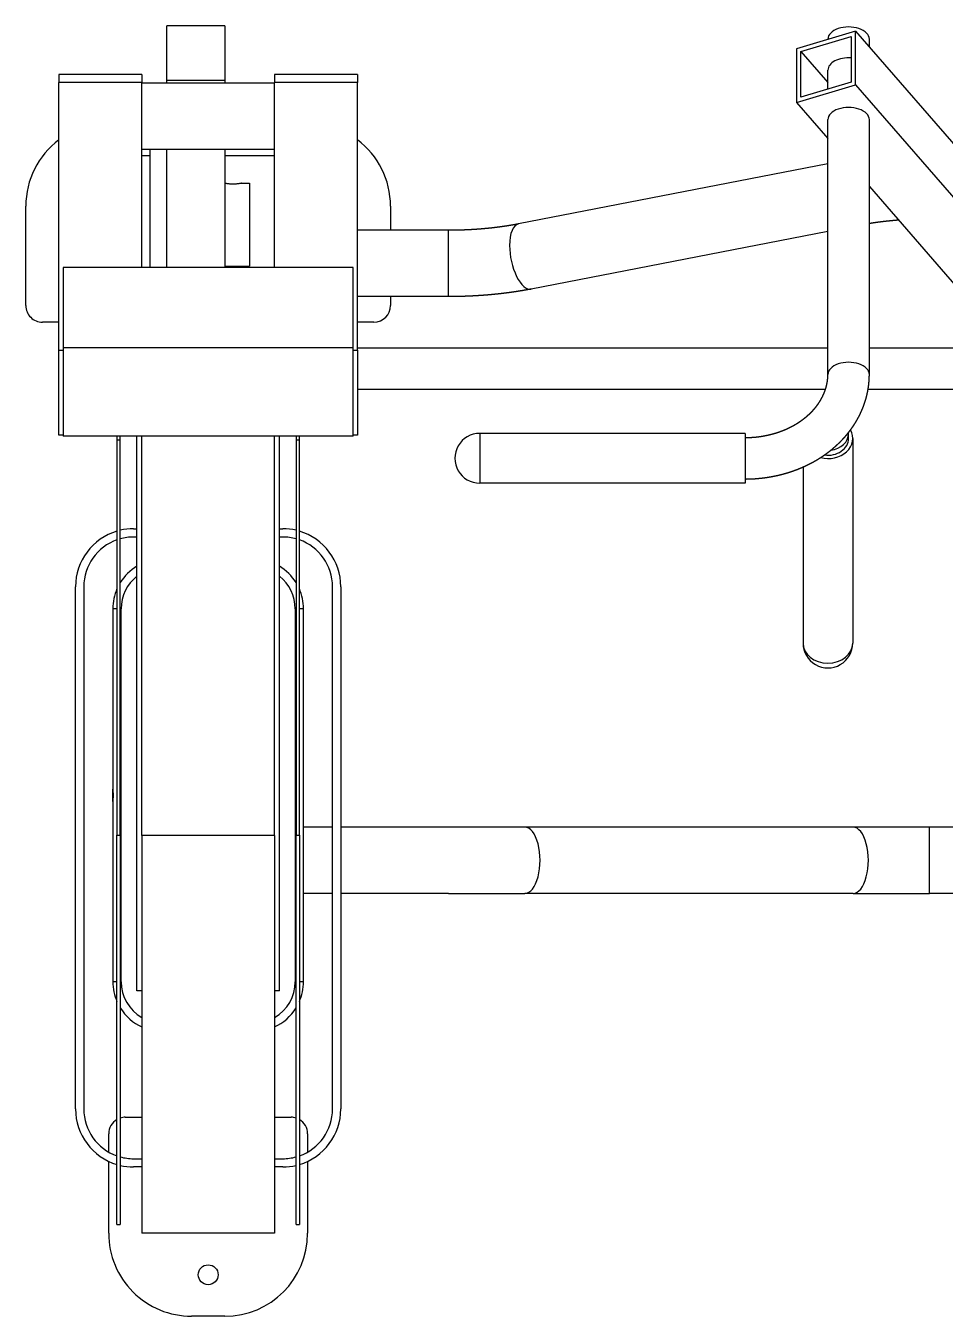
# Model space of a CAD drawing. Header units: millimetres. Extents: x -396 to 32754, y 354 to 22128.
# Drawn here: x 4288 to 4843, y 1653 to 2432 of the extents above; entities that cross this region are included whole.
import ezdxf

# ---------------------------------------------------------------- set-up
doc = ezdxf.new("R2010")
doc.units = ezdxf.units.MM
doc.layers.add('equipments', color=250, linetype='Continuous')
doc.layers.add('furniture', color=26, linetype='Continuous')

# ---------------------------------------------------------------- blocks, each defined once
blk = doc.blocks.new('Fit25')
at = {"layer": 'equipments'}
for p, q in [((-610.12, 1325.36), (-645.12, 1325.36)), ((-645.12, 1292.51), (-645.12, 1325.36)), ((-610.12, 1325.36), (-610.12, 1292.51)), ((-229.63, 1322.18), (-265.27, 1311.5)), ((-262.6, 1309.88), (-232.3, 1318.95)), ((-246.33, 1317.18), (-246.33, 1317.31)), ((-232.3, 1318.95), (-232.3, 1291.44)), ((-229.63, 1322.18), (-63.92, 1131.02)), ((-229.63, 1289.82), (-229.63, 1322.18)), ((-221.33, 1312.6), (-221.33, 1317.31)), ((-265.27, 1311.5), (-265.27, 1279.14)), ((-262.6, 1282.37), (-262.6, 1309.88)), ((-262.6, 1309.88), (-246.33, 1291.11)), ((-660.12, 1296), (-710.12, 1296)), ((-710.12, 1296), (-710.12, 1291.09)), ((-660.12, 1296), (-660.12, 1291.09)), ((-645.12, 1292.51), (-610.12, 1292.51)), ((-645.12, 1291), (-645.12, 1292.51)), ((-610.12, 1292.51), (-610.12, 1291)), ((-530.12, 1296), (-580.12, 1296)), ((-580.12, 1296), (-580.12, 1291.09)), ((-530.12, 1296), (-530.12, 1291.09)), ((-246.33, 1287.24), (-246.33, 1298.7)), ((-710.12, 1129.79), (-710.12, 1291.09)), ((-660.12, 1291.09), (-710.12, 1291.09)), ((-660.12, 1179.62), (-660.12, 1291.09)), ((-660.12, 1291), (-580.12, 1291)), ((-580.12, 1179.62), (-580.12, 1291.09)), ((-530.12, 1291.09), (-580.12, 1291.09)), ((-530.12, 1129.79), (-530.12, 1291.09)), ((-265.27, 1279.14), (-229.63, 1289.82)), ((-232.3, 1291.44), (-262.6, 1282.37)), ((-229.63, 1289.82), (-63.92, 1098.66)), ((-265.27, 1279.14), (-246.33, 1257.29)), ((-246.33, 1115.06), (-246.33, 1268.77)), ((-221.33, 1115.06), (-221.33, 1268.77)), ((-660.12, 1251), (-580.12, 1251)), ((-655.12, 1247), (-660.12, 1247)), ((-655.12, 1205.36), (-655.12, 1251)), ((-645.12, 1179.62), (-645.12, 1251)), ((-610.12, 1251), (-610.12, 1179.62)), ((-580.12, 1247), (-610.12, 1247)), ((-246.33, 1242.05), (-432.93, 1205.84)), ((-600.12, 1230.36), (-595.12, 1230.36)), ((-595.12, 1230.36), (-595.12, 1205.36)), ((-221.33, 1228.45), (-99.56, 1087.99)), ((-730.12, 1156.6), (-730.12, 1216.6)), ((-510.12, 1216.6), (-510.12, 1202)), ((-655.12, 1179.62), (-655.12, 1205.36)), ((-595.12, 1205.36), (-595.12, 1180.36)), ((-475.12, 1202), (-530.12, 1202)), ((-475.12, 1189.5), (-475.12, 1202)), ((-246.33, 1201.31), (-425.31, 1166.57)), ((-475.12, 1162), (-475.12, 1189.5)), ((-532.62, 1179.62), (-707.62, 1179.62)), ((-707.62, 1179.62), (-707.62, 1131.02)), ((-610.12, 1180.36), (-595.12, 1180.36)), ((-532.62, 1131.02), (-532.62, 1179.62)), ((-475.12, 1162), (-530.12, 1162)), ((-510.12, 1162), (-510.12, 1156.6)), ((-710.12, 1146.6), (-720.12, 1146.6)), ((-520.12, 1146.6), (-530.12, 1146.6)), ((-710.12, 1129.79), (-707.62, 1129.79)), ((-710.12, 1078.5), (-710.12, 1129.79)), ((-532.62, 1131.02), (-707.62, 1131.02)), ((-707.62, 1131.02), (-707.62, 1077.81)), ((-532.62, 1077.81), (-532.62, 1131.02)), ((-532.62, 1129.79), (-530.12, 1129.79)), ((-246.33, 1130.86), (-530.12, 1130.86)), ((-530.12, 1129.79), (-530.12, 1078.5)), ((-136.73, 1130.86), (-221.33, 1130.86)), ((-247.82, 1105.91), (-530.12, 1105.91)), ((-115.1, 1105.91), (-222.12, 1105.91)), ((-707.62, 1078.5), (-710.12, 1078.5)), ((-532.62, 1077.81), (-707.62, 1077.81)), ((-707.62, 1077.81), (-707.62, 1077.79)), ((-532.62, 1077.79), (-707.62, 1077.79)), ((-675.12, 1077.79), (-675.12, 1075.58)), ((-675.12, 1075.58), (-675.12, 837.24)), ((-675.12, 1075.58), (-673.12, 1075.58)), ((-673.12, 1075.58), (-673.12, 1077.79)), ((-673.12, 837.24), (-673.12, 1075.58)), ((-663.12, 743.24), (-663.12, 1077.79)), ((-660.12, 837), (-660.12, 1077.79)), ((-580.12, 837), (-580.12, 1077.79)), ((-577.12, 743.24), (-577.12, 1077.79)), ((-567.12, 1077.79), (-567.12, 1075.58)), ((-567.12, 1075.58), (-567.12, 837.24)), ((-567.12, 1075.58), (-565.12, 1075.58)), ((-565.12, 1075.58), (-565.12, 1077.79)), ((-565.12, 837.24), (-565.12, 1075.58)), ((-530.12, 1078.5), (-532.62, 1078.5)), ((-532.62, 1077.79), (-532.62, 1077.81)), ((-296.33, 1079.49), (-456.33, 1079.49)), ((-456.33, 1079.49), (-456.33, 1049.49)), ((-296.33, 1079.49), (-296.33, 1049.49)), ((-233.83, 1076.45), (-233.83, 1079.39)), ((-231.33, 1076.45), (-231.33, 953.02)), ((-261.33, 1059.24), (-261.33, 953.02)), ((-296.33, 1049.49), (-456.33, 1049.49)), ((-665.12, 1022), (-663.12, 1022)), ((-577.12, 1022), (-575.12, 1022)), ((-663.12, 1017), (-665.12, 1017)), ((-575.12, 1017), (-577.12, 1017)), ((-700.12, 672), (-700.12, 987)), ((-695.12, 987), (-695.12, 672)), ((-545.12, 672), (-545.12, 987)), ((-540.12, 987), (-540.12, 672)), ((-677.62, 973.74), (-677.62, 864.99)), ((-675.12, 973.74), (-677.62, 973.74)), ((-672.62, 973.74), (-673.12, 973.74)), ((-672.62, 748.74), (-672.62, 973.74)), ((-567.62, 973.74), (-567.62, 748.74)), ((-567.12, 973.74), (-567.62, 973.74)), ((-562.62, 973.74), (-565.12, 973.74)), ((-562.62, 748.74), (-562.62, 973.74)), ((-677.62, 857.49), (-677.62, 864.99)), ((-677.62, 857.49), (-677.62, 748.74)), ((-545.12, 842), (-562.62, 842)), ((-475.12, 842), (-540.12, 842)), ((-429.12, 842), (-475.12, 842)), ((-231.13, 842), (-429.12, 842)), ((-185.12, 842), (-231.13, 842)), ((-82.12, 842), (-185.12, 842)), ((-185.12, 802), (-185.12, 842)), ((-675.12, 602.24), (-675.12, 837.24)), ((-675.12, 837.24), (-673.12, 837.24)), ((-673.12, 837.24), (-673.12, 602.24)), ((-660.12, 837), (-660.12, 597)), ((-580.12, 837), (-660.12, 837)), ((-580.12, 837), (-580.12, 597)), ((-567.12, 602.24), (-567.12, 837.24)), ((-567.12, 837.24), (-565.12, 837.24)), ((-565.12, 837.24), (-565.12, 602.24)), ((-545.12, 802), (-562.62, 802)), ((-475.12, 802), (-540.12, 802)), ((-475.12, 802), (-429.12, 802)), ((-231.13, 802), (-429.12, 802)), ((-231.13, 802), (-185.12, 802)), ((-82.12, 802), (-185.12, 802)), ((-675.12, 748.74), (-677.62, 748.74)), ((-672.62, 748.74), (-673.12, 748.74)), ((-567.12, 748.74), (-567.62, 748.74)), ((-562.62, 748.74), (-565.12, 748.74)), ((-660.12, 743.24), (-663.12, 743.24)), ((-577.12, 743.24), (-580.12, 743.24)), ((-670.12, 667), (-660.12, 667)), ((-580.12, 667), (-570.12, 667)), ((-680.12, 646.02), (-680.12, 657)), ((-560.12, 657), (-560.12, 646.02)), ((-680.12, 597), (-680.12, 640.38)), ((-665.12, 642), (-660.12, 642)), ((-580.12, 642), (-575.12, 642)), ((-560.12, 640.38), (-560.12, 597)), ((-660.12, 637), (-665.12, 637)), ((-575.12, 637), (-580.12, 637)), ((-675.12, 602.24), (-673.12, 602.24)), ((-567.12, 602.24), (-565.12, 602.24)), ((-580.12, 597), (-660.12, 597)), ((-610.12, 547), (-630.12, 547))]:
    blk.add_line(p, q, dxfattribs=at)
blk.add_circle((-620.12, 572), 6, dxfattribs=at)
for centre, radius, start, end in [((-680.12, 1216.6), 50, 126.86987, 179.99997), ((-560.12, 1216.6), 50, 359.99997, 53.13007), ((-720.12, 1156.6), 10, 179.99997, 269.99997), ((-520.12, 1156.6), 10, 269.99997, 359.99997), ((-456.33, 1064.49), 15, 89.99997, 269.99997), ((-665.12, 987), 35, 106.60152, 179.99997), ((-665.12, 987), 35, 89.99997, 103.21295), ((-575.12, 987), 35, 76.78699, 89.99997), ((-575.12, 987), 35, 359.99997, 73.39842), ((-665.12, 987), 30, 109.47119, 179.99997), ((-665.12, 987), 30, 89.99997, 105.46598), ((-575.12, 987), 30, 74.53396, 89.99997), ((-575.12, 987), 30, 359.99997, 70.52875), ((-647.62, 973.74), 30, 121.10889, 148.21164), ((-592.62, 973.74), 30, 31.7883, 58.89105), ((-647.62, 973.74), 25, 128.31611, 179.99997), ((-592.62, 973.74), 25, 359.99997, 51.68384), ((-647.62, 973.74), 30, 156.44351, 179.99997), ((-592.62, 973.74), 30, 359.99997, 23.55644), ((-246.33, 953.02), 15, 179.99997, 359.99997), ((-647.62, 748.74), 30, 179.99997, 203.55644), ((-647.62, 748.74), 25, 179.99997, 239.99997), ((-592.62, 748.74), 25, 299.99997, 359.99997), ((-592.62, 748.74), 30, 336.44351, 359.99997), ((-647.62, 748.74), 30, 211.7883, 245.37565), ((-592.62, 748.74), 30, 294.62429, 328.21164), ((-665.12, 672), 35, 179.99997, 253.39842), ((-665.12, 672), 30, 179.99997, 250.52875), ((-575.12, 672), 30, 289.47119, 359.99997), ((-575.12, 672), 35, 286.60152, 359.99997), ((-670.12, 657), 10, 119.99997, 179.99997), ((-670.12, 657), 10, 89.99997, 107.45757), ((-570.12, 657), 10, 72.54237, 89.99997), ((-570.12, 657), 10, 359.99997, 59.99997), ((-665.12, 672), 30, 254.53396, 269.99997), ((-575.12, 672), 30, 269.99997, 285.46598), ((-665.12, 672), 35, 256.78699, 269.99997), ((-575.12, 672), 35, 269.99997, 283.21295), ((-630.12, 597), 50, 179.99997, 269.99997), ((-610.12, 597), 50, 269.99997, 359.99997)]:
    blk.add_arc(centre, radius, start, end, dxfattribs=at)
for centre, major_axis, ratio, start_param, end_param in [((-233.83, 1317.31), (12.5, 0), 0.587785, 0, 3.141593), ((-233.83, 1298.7), (12.5, 0), 0.587785, 1.448299, 3.141593), ((-233.83, 1268.77), (12.5, 0), 0.587785, 0, 3.141593), ((-429.12, 1186.2), (3.81, -19.63), 0.426527, -3.141593, -1.997827), ((-429.12, 1186.2), (3.81, -19.63), 0.426527, -1.997827, 0), ((-233.83, 1115.06), (12.5, 0), 0.587785, 0, 3.141593), ((-246.33, 1076.45), (15, 0), 0.809017, -1.874319, 0.434285), ((-246.33, 1076.45), (12.5, 0), 0.809017, -1.73759, 0), ((-246.33, 1079.39), (12.5, 0), 0.809017, -1.425366, 0), ((-246.33, 1079.39), (12.5, 0), 0.809017, 0, 0.067701), ((-246.33, 953.02), (15, 0), 0.809017, 3.141593, 6.283185), ((-429.12, 822), (0, 20), 0.460024, -3.141593, 0), ((-231.13, 822), (0, 20), 0.460024, -3.141593, 0)]:
    blk.add_ellipse(centre, major_axis=major_axis, ratio=ratio, start_param=start_param, end_param=end_param, dxfattribs=at)
for points, knots in [([(-605.12, 1229.86), (-605.44, 1229.86), (-605.76, 1229.87), (-606.41, 1229.89), (-606.73, 1229.91), (-607.35, 1229.96), (-607.64, 1229.99), (-608.19, 1230.05), (-608.44, 1230.08), (-608.88, 1230.15), (-609.09, 1230.18), (-609.46, 1230.24), (-609.61, 1230.27), (-609.87, 1230.32), (-609.97, 1230.33), (-610.09, 1230.36), (-610.12, 1230.36), (-610.12, 1230.36)], [0, 0, 0, 0, 0.944488, 0.944488, 1.888976, 1.888976, 2.833464, 2.833464, 3.777953, 3.777953, 4.722388, 4.722388, 5.666823, 5.666823, 6.611258, 6.611258, 7.555693, 7.555693, 7.555693, 7.555693]), ([(-600.12, 1230.36), (-600.12, 1230.36), (-600.15, 1230.36), (-600.28, 1230.33), (-600.38, 1230.32), (-600.63, 1230.27), (-600.79, 1230.24), (-601.16, 1230.18), (-601.37, 1230.15), (-601.81, 1230.08), (-602.06, 1230.05), (-602.6, 1229.99), (-602.9, 1229.96), (-603.52, 1229.91), (-603.84, 1229.89), (-604.48, 1229.87), (-604.81, 1229.86), (-605.12, 1229.86)], [22.66708, 22.66708, 22.66708, 22.66708, 23.611515, 23.611515, 24.555951, 24.555951, 25.500386, 25.500386, 26.444821, 26.444821, 27.389309, 27.389309, 28.333797, 28.333797, 29.278286, 29.278286, 30.222774, 30.222774, 30.222774, 30.222774]), ([(-677.62, 864.99), (-677.62, 864.95), (-677.62, 864.91), (-677.62, 864.52), (-677.6, 864.14), (-677.55, 863.34), (-677.52, 862.92), (-677.48, 862.08), (-677.46, 861.65), (-677.46, 860.82), (-677.48, 860.39), (-677.52, 859.55), (-677.55, 859.13), (-677.6, 858.33), (-677.62, 857.95), (-677.62, 857.56), (-677.62, 857.52), (-677.62, 857.49)], [9.320531, 9.320531, 9.320531, 9.320531, 9.459605, 9.459605, 10.703569, 10.703569, 11.947534, 11.947534, 13.191499, 13.191499, 14.435464, 14.435464, 15.679428, 15.679428, 16.923393, 16.923393, 17.062467, 17.062467, 17.062467, 17.062467])]:
    blk.add_open_spline(points, degree=3, knots=knots, dxfattribs=at)
for points in [[(-218.3, 1206.52), (-218.88, 1206.43)], [(-217.72, 1206.6), (-218.3, 1206.52)], [(-217.14, 1206.68), (-217.72, 1206.6)], [(-216.56, 1206.76), (-217.14, 1206.68)], [(-215.97, 1206.84), (-216.56, 1206.76)], [(-215.38, 1206.92), (-215.97, 1206.84)], [(-214.79, 1207), (-215.38, 1206.92)], [(-214.2, 1207.07), (-214.79, 1207)], [(-213.61, 1207.14), (-214.2, 1207.07)], [(-213.01, 1207.22), (-213.61, 1207.14)], [(-212.41, 1207.29), (-213.01, 1207.22)], [(-211.82, 1207.35), (-212.41, 1207.29)], [(-211.22, 1207.42), (-211.82, 1207.35)], [(-210.62, 1207.49), (-211.22, 1207.42)], [(-210.01, 1207.55), (-210.62, 1207.49)], [(-209.41, 1207.61), (-210.01, 1207.55)], [(-208.8, 1207.67), (-209.41, 1207.61)], [(-208.2, 1207.73), (-208.8, 1207.67)], [(-207.59, 1207.79), (-208.2, 1207.73)], [(-206.98, 1207.85), (-207.59, 1207.79)], [(-206.37, 1207.9), (-206.98, 1207.85)], [(-205.76, 1207.96), (-206.37, 1207.9)], [(-205.14, 1208.01), (-205.76, 1207.96)], [(-204.53, 1208.06), (-205.14, 1208.01)], [(-203.92, 1208.11), (-204.53, 1208.06)], [(-203.71, 1208.12), (-203.92, 1208.11)], [(-474.49, 1202.01), (-475.12, 1202)], [(-473.86, 1202.01), (-474.49, 1202.01)], [(-473.23, 1202.01), (-473.86, 1202.01)], [(-472.6, 1202.02), (-473.23, 1202.01)], [(-471.97, 1202.03), (-472.6, 1202.02)], [(-471.33, 1202.03), (-471.97, 1202.03)], [(-470.7, 1202.04), (-471.33, 1202.03)], [(-470.07, 1202.06), (-470.7, 1202.04)], [(-469.44, 1202.07), (-470.07, 1202.06)], [(-468.81, 1202.09), (-469.44, 1202.07)], [(-468.18, 1202.1), (-468.81, 1202.09)], [(-467.55, 1202.12), (-468.18, 1202.1)], [(-466.92, 1202.14), (-467.55, 1202.12)], [(-466.3, 1202.16), (-466.92, 1202.14)], [(-465.67, 1202.19), (-466.3, 1202.16)], [(-465.04, 1202.21), (-465.67, 1202.19)], [(-464.41, 1202.24), (-465.04, 1202.21)], [(-463.79, 1202.27), (-464.41, 1202.24)], [(-463.16, 1202.3), (-463.79, 1202.27)], [(-462.54, 1202.33), (-463.16, 1202.3)], [(-461.91, 1202.36), (-462.54, 1202.33)], [(-461.29, 1202.39), (-461.91, 1202.36)], [(-460.67, 1202.43), (-461.29, 1202.39)], [(-460.04, 1202.47), (-460.67, 1202.43)], [(-459.42, 1202.51), (-460.04, 1202.47)], [(-458.8, 1202.55), (-459.42, 1202.51)], [(-458.18, 1202.59), (-458.8, 1202.55)], [(-457.57, 1202.64), (-458.18, 1202.59)], [(-456.95, 1202.68), (-457.57, 1202.64)], [(-456.33, 1202.73), (-456.95, 1202.68)], [(-455.72, 1202.78), (-456.33, 1202.73)], [(-455.1, 1202.83), (-455.72, 1202.78)], [(-454.49, 1202.88), (-455.1, 1202.83)], [(-453.88, 1202.93), (-454.49, 1202.88)], [(-453.27, 1202.99), (-453.88, 1202.93)], [(-452.66, 1203.04), (-453.27, 1202.99)], [(-452.05, 1203.1), (-452.66, 1203.04)], [(-451.44, 1203.16), (-452.05, 1203.1)], [(-450.84, 1203.22), (-451.44, 1203.16)], [(-450.23, 1203.28), (-450.84, 1203.22)], [(-449.63, 1203.35), (-450.23, 1203.28)], [(-449.03, 1203.41), (-449.63, 1203.35)], [(-448.43, 1203.48), (-449.03, 1203.41)], [(-447.83, 1203.55), (-448.43, 1203.48)], [(-447.24, 1203.62), (-447.83, 1203.55)], [(-446.64, 1203.69), (-447.24, 1203.62)], [(-446.05, 1203.76), (-446.64, 1203.69)], [(-445.46, 1203.84), (-446.05, 1203.76)], [(-444.87, 1203.92), (-445.46, 1203.84)], [(-444.28, 1203.99), (-444.87, 1203.92)], [(-443.69, 1204.07), (-444.28, 1203.99)], [(-443.11, 1204.15), (-443.69, 1204.07)], [(-442.52, 1204.23), (-443.11, 1204.15)], [(-441.94, 1204.32), (-442.52, 1204.23)], [(-441.36, 1204.4), (-441.94, 1204.32)], [(-440.79, 1204.49), (-441.36, 1204.4)], [(-440.21, 1204.58), (-440.79, 1204.49)], [(-439.64, 1204.66), (-440.21, 1204.58)], [(-439.07, 1204.75), (-439.64, 1204.66)], [(-438.5, 1204.85), (-439.07, 1204.75)], [(-437.93, 1204.94), (-438.5, 1204.85)], [(-437.37, 1205.03), (-437.93, 1204.94)], [(-436.8, 1205.13), (-437.37, 1205.03)], [(-436.24, 1205.23), (-436.8, 1205.13)], [(-435.69, 1205.33), (-436.24, 1205.23)], [(-435.13, 1205.42), (-435.69, 1205.33)], [(-434.58, 1205.53), (-435.13, 1205.42)], [(-434.03, 1205.63), (-434.58, 1205.53)], [(-433.48, 1205.73), (-434.03, 1205.63)], [(-432.93, 1205.84), (-433.48, 1205.73)], [(-221.18, 1206.08), (-221.33, 1206.06)], [(-220.61, 1206.17), (-221.18, 1206.08)], [(-220.04, 1206.26), (-220.61, 1206.17)], [(-219.46, 1206.35), (-220.04, 1206.26)], [(-218.88, 1206.43), (-219.46, 1206.35)], [(-474.39, 1162.01), (-475.12, 1162)], [(-473.66, 1162.01), (-474.39, 1162.01)], [(-472.92, 1162.01), (-473.66, 1162.01)], [(-472.19, 1162.02), (-472.92, 1162.01)], [(-471.45, 1162.03), (-472.19, 1162.02)], [(-470.72, 1162.04), (-471.45, 1162.03)], [(-469.99, 1162.05), (-470.72, 1162.04)], [(-469.25, 1162.06), (-469.99, 1162.05)], [(-468.52, 1162.08), (-469.25, 1162.06)], [(-467.79, 1162.1), (-468.52, 1162.08)], [(-467.06, 1162.12), (-467.79, 1162.1)], [(-466.32, 1162.14), (-467.06, 1162.12)], [(-465.59, 1162.16), (-466.32, 1162.14)], [(-464.86, 1162.19), (-465.59, 1162.16)], [(-464.13, 1162.22), (-464.86, 1162.19)], [(-463.4, 1162.25), (-464.13, 1162.22)], [(-462.67, 1162.28), (-463.4, 1162.25)], [(-461.94, 1162.31), (-462.67, 1162.28)], [(-461.21, 1162.34), (-461.94, 1162.31)], [(-460.48, 1162.38), (-461.21, 1162.34)], [(-459.75, 1162.42), (-460.48, 1162.38)], [(-459.02, 1162.46), (-459.75, 1162.42)], [(-458.3, 1162.5), (-459.02, 1162.46)], [(-457.57, 1162.55), (-458.3, 1162.5)], [(-456.85, 1162.59), (-457.57, 1162.55)], [(-456.12, 1162.64), (-456.85, 1162.59)], [(-455.4, 1162.69), (-456.12, 1162.64)], [(-454.67, 1162.74), (-455.4, 1162.69)], [(-453.95, 1162.79), (-454.67, 1162.74)], [(-453.23, 1162.85), (-453.95, 1162.79)], [(-452.51, 1162.91), (-453.23, 1162.85)], [(-451.79, 1162.96), (-452.51, 1162.91)], [(-451.07, 1163.03), (-451.79, 1162.96)], [(-450.35, 1163.09), (-451.07, 1163.03)], [(-449.63, 1163.15), (-450.35, 1163.09)], [(-448.91, 1163.22), (-449.63, 1163.15)], [(-448.2, 1163.29), (-448.91, 1163.22)], [(-447.48, 1163.36), (-448.2, 1163.29)], [(-446.77, 1163.43), (-447.48, 1163.36)], [(-446.06, 1163.5), (-446.77, 1163.43)], [(-445.35, 1163.58), (-446.06, 1163.5)], [(-444.64, 1163.66), (-445.35, 1163.58)], [(-443.93, 1163.74), (-444.64, 1163.66)], [(-443.22, 1163.82), (-443.93, 1163.74)], [(-442.51, 1163.9), (-443.22, 1163.82)], [(-441.81, 1163.98), (-442.51, 1163.9)], [(-441.1, 1164.07), (-441.81, 1163.98)], [(-440.4, 1164.16), (-441.1, 1164.07)], [(-439.7, 1164.25), (-440.4, 1164.16)], [(-439, 1164.34), (-439.7, 1164.25)], [(-438.3, 1164.44), (-439, 1164.34)], [(-437.6, 1164.53), (-438.3, 1164.44)], [(-436.91, 1164.63), (-437.6, 1164.53)], [(-436.21, 1164.73), (-436.91, 1164.63)], [(-435.52, 1164.83), (-436.21, 1164.73)], [(-434.83, 1164.93), (-435.52, 1164.83)], [(-434.14, 1165.04), (-434.83, 1164.93)], [(-433.45, 1165.15), (-434.14, 1165.04)], [(-432.76, 1165.25), (-433.45, 1165.15)], [(-432.08, 1165.37), (-432.76, 1165.25)], [(-431.39, 1165.48), (-432.08, 1165.37)], [(-430.71, 1165.59), (-431.39, 1165.48)], [(-430.03, 1165.71), (-430.71, 1165.59)], [(-429.35, 1165.83), (-430.03, 1165.71)], [(-428.67, 1165.95), (-429.35, 1165.83)], [(-428, 1166.07), (-428.67, 1165.95)], [(-427.32, 1166.19), (-428, 1166.07)], [(-426.65, 1166.31), (-427.32, 1166.19)], [(-425.98, 1166.44), (-426.65, 1166.31)], [(-425.31, 1166.57), (-425.98, 1166.44)], [(-246.44, 1112.51), (-246.4, 1113.06)], [(-246.4, 1113.06), (-246.37, 1113.61)], [(-246.37, 1113.61), (-246.35, 1113.97)], [(-246.35, 1113.97), (-246.34, 1114.33)], [(-246.34, 1114.33), (-246.33, 1114.69)], [(-246.33, 1114.69), (-246.33, 1115.06)], [(-221.4, 1112.37), (-221.36, 1113.37)], [(-221.36, 1113.37), (-221.33, 1114.37)], [(-221.33, 1114.71), (-221.33, 1115.06)], [(-221.33, 1114.37), (-221.33, 1114.71)], [(-248.2, 1104.83), (-248, 1105.38)], [(-248, 1105.38), (-247.82, 1105.92)], [(-247.82, 1105.92), (-247.64, 1106.47)], [(-247.64, 1106.47), (-247.48, 1107.01)], [(-247.48, 1107.01), (-247.33, 1107.56)], [(-247.33, 1107.56), (-247.19, 1108.11)], [(-247.19, 1108.11), (-247.05, 1108.66)], [(-247.05, 1108.66), (-246.94, 1109.2)], [(-246.94, 1109.2), (-246.83, 1109.75)], [(-246.83, 1109.75), (-246.73, 1110.3)], [(-246.73, 1110.3), (-246.64, 1110.85)], [(-246.64, 1110.85), (-246.56, 1111.4)], [(-246.56, 1111.4), (-246.5, 1111.95)], [(-246.5, 1111.95), (-246.44, 1112.51)], [(-222.4, 1104.41), (-222.21, 1105.4)], [(-222.21, 1105.4), (-222.04, 1106.39)], [(-222.04, 1106.39), (-221.88, 1107.38)], [(-221.88, 1107.38), (-221.75, 1108.37)], [(-221.75, 1108.37), (-221.63, 1109.37)], [(-221.63, 1109.37), (-221.54, 1110.37)], [(-221.54, 1110.37), (-221.46, 1111.37)], [(-221.46, 1111.37), (-221.4, 1112.37)], [(-252.12, 1097.4), (-251.77, 1097.92)], [(-251.77, 1097.92), (-251.43, 1098.44)], [(-251.43, 1098.44), (-251.1, 1098.96)], [(-251.1, 1098.96), (-250.78, 1099.48)], [(-250.78, 1099.48), (-250.47, 1100.01)], [(-250.47, 1100.01), (-250.17, 1100.54)], [(-250.17, 1100.54), (-249.89, 1101.07)], [(-249.89, 1101.07), (-249.61, 1101.6)], [(-249.61, 1101.6), (-249.35, 1102.14)], [(-249.35, 1102.14), (-249.1, 1102.67)], [(-249.1, 1102.67), (-248.86, 1103.21)], [(-248.86, 1103.21), (-248.63, 1103.75)], [(-248.63, 1103.75), (-248.41, 1104.29)], [(-248.41, 1104.29), (-248.2, 1104.83)], [(-224.57, 1096.66), (-224.24, 1097.61)], [(-224.24, 1097.61), (-223.92, 1098.57)], [(-223.92, 1098.57), (-223.62, 1099.53)], [(-223.62, 1099.53), (-223.34, 1100.5)], [(-223.34, 1100.5), (-223.08, 1101.47)], [(-223.08, 1101.47), (-222.83, 1102.45)], [(-222.83, 1102.45), (-222.61, 1103.43)], [(-222.61, 1103.43), (-222.4, 1104.41)], [(-259.66, 1089.3), (-259.14, 1089.73)], [(-259.14, 1089.73), (-258.64, 1090.16)], [(-258.64, 1090.16), (-258.14, 1090.61)], [(-258.14, 1090.61), (-257.66, 1091.05)], [(-257.66, 1091.05), (-257.18, 1091.5)], [(-257.18, 1091.5), (-256.71, 1091.96)], [(-256.71, 1091.96), (-256.26, 1092.42)], [(-256.26, 1092.42), (-255.79, 1092.9)], [(-255.79, 1092.9), (-255.34, 1093.38)], [(-255.34, 1093.38), (-254.9, 1093.87)], [(-254.9, 1093.87), (-254.47, 1094.36)], [(-254.47, 1094.36), (-254.05, 1094.86)], [(-254.05, 1094.86), (-253.64, 1095.36)], [(-253.64, 1095.36), (-253.25, 1095.87)], [(-253.25, 1095.87), (-252.86, 1096.37)], [(-252.86, 1096.37), (-252.48, 1096.89)], [(-252.48, 1096.89), (-252.12, 1097.4)], [(-227.95, 1089.08), (-227.46, 1090.01)], [(-227.46, 1090.01), (-226.99, 1090.95)], [(-226.99, 1090.95), (-226.54, 1091.89)], [(-226.54, 1091.89), (-226.1, 1092.85)], [(-226.1, 1092.85), (-225.69, 1093.81)], [(-225.69, 1093.81), (-225.29, 1094.77)], [(-225.29, 1094.77), (-224.92, 1095.71)], [(-224.92, 1095.71), (-224.57, 1096.66)], [(-272.38, 1081.7), (-271.71, 1081.99)], [(-271.71, 1081.99), (-271.04, 1082.28)], [(-271.04, 1082.28), (-270.37, 1082.59)], [(-270.37, 1082.59), (-269.72, 1082.9)], [(-269.72, 1082.9), (-269.07, 1083.22)], [(-269.07, 1083.22), (-268.42, 1083.55)], [(-268.42, 1083.55), (-267.79, 1083.88)], [(-267.79, 1083.88), (-267.16, 1084.22)], [(-267.16, 1084.22), (-266.53, 1084.57)], [(-266.53, 1084.57), (-265.91, 1084.93)], [(-265.91, 1084.93), (-265.3, 1085.3)], [(-265.3, 1085.3), (-264.7, 1085.67)], [(-264.7, 1085.67), (-264.1, 1086.05)], [(-264.1, 1086.05), (-263.52, 1086.43)], [(-263.52, 1086.43), (-262.94, 1086.83)], [(-262.94, 1086.83), (-262.37, 1087.22)], [(-262.37, 1087.22), (-261.81, 1087.63)], [(-261.81, 1087.63), (-261.26, 1088.04)], [(-261.26, 1088.04), (-260.71, 1088.45)], [(-260.71, 1088.45), (-260.18, 1088.87)], [(-260.18, 1088.87), (-259.66, 1089.3)], [(-233.08, 1081.09), (-232.44, 1081.94)], [(-232.44, 1081.94), (-231.82, 1082.8)], [(-231.82, 1082.8), (-231.22, 1083.67)], [(-231.22, 1083.67), (-230.63, 1084.55)], [(-230.63, 1084.55), (-230.06, 1085.44)], [(-230.06, 1085.44), (-229.51, 1086.34)], [(-229.51, 1086.34), (-228.97, 1087.24)], [(-228.97, 1087.24), (-228.45, 1088.16)], [(-228.45, 1088.16), (-227.95, 1089.08)], [(-296.33, 1076.99), (-295.55, 1077)], [(-295.55, 1077), (-294.76, 1077.01)], [(-294.76, 1077.01), (-293.98, 1077.03)], [(-293.98, 1077.03), (-293.2, 1077.07)], [(-293.2, 1077.07), (-292.42, 1077.11)], [(-292.42, 1077.11), (-291.64, 1077.16)], [(-291.64, 1077.16), (-290.86, 1077.22)], [(-290.86, 1077.22), (-290.08, 1077.29)], [(-290.08, 1077.29), (-289.31, 1077.37)], [(-289.31, 1077.37), (-288.54, 1077.46)], [(-288.54, 1077.46), (-287.76, 1077.56)], [(-287.76, 1077.56), (-286.99, 1077.67)], [(-286.99, 1077.67), (-286.23, 1077.79)], [(-286.23, 1077.79), (-285.46, 1077.91)], [(-285.46, 1077.91), (-284.7, 1078.05)], [(-284.7, 1078.05), (-283.95, 1078.19)], [(-283.95, 1078.19), (-283.19, 1078.35)], [(-283.19, 1078.35), (-282.44, 1078.51)], [(-282.44, 1078.51), (-281.69, 1078.68)], [(-281.69, 1078.68), (-280.95, 1078.86)], [(-280.95, 1078.86), (-280.21, 1079.05)], [(-280.21, 1079.05), (-279.47, 1079.25)], [(-279.47, 1079.25), (-278.74, 1079.46)], [(-278.74, 1079.46), (-278.01, 1079.67)], [(-278.01, 1079.67), (-277.29, 1079.9)], [(-277.29, 1079.9), (-276.57, 1080.13)], [(-276.57, 1080.13), (-275.86, 1080.37)], [(-275.86, 1080.37), (-275.15, 1080.62)], [(-275.15, 1080.62), (-274.45, 1080.88)], [(-274.45, 1080.88), (-273.76, 1081.14)], [(-273.76, 1081.14), (-273.07, 1081.42)], [(-273.07, 1081.42), (-272.38, 1081.7)], [(-239.43, 1073.89), (-238.67, 1074.65)], [(-238.67, 1074.65), (-237.92, 1075.41)], [(-237.92, 1075.41), (-237.19, 1076.19)], [(-237.19, 1076.19), (-236.47, 1076.98)], [(-236.47, 1076.98), (-235.76, 1077.78)], [(-235.76, 1077.78), (-235.07, 1078.59)], [(-235.07, 1078.59), (-234.39, 1079.42)], [(-234.39, 1079.42), (-233.72, 1080.25)], [(-233.72, 1080.25), (-233.08, 1081.09)], [(-248.63, 1066.32), (-247.74, 1066.95)], [(-247.74, 1066.95), (-246.86, 1067.59)], [(-246.86, 1067.59), (-245.98, 1068.24)], [(-245.98, 1068.24), (-245.12, 1068.91)], [(-245.12, 1068.91), (-244.27, 1069.58)], [(-244.27, 1069.58), (-243.44, 1070.27)], [(-243.44, 1070.27), (-242.61, 1070.97)], [(-242.61, 1070.97), (-241.8, 1071.68)], [(-241.8, 1071.68), (-241, 1072.41)], [(-241, 1072.41), (-240.21, 1073.14)], [(-240.21, 1073.14), (-239.43, 1073.89)], [(-263.19, 1058.45), (-262.16, 1058.88)], [(-262.16, 1058.88), (-261.14, 1059.33)], [(-261.14, 1059.33), (-260.13, 1059.78)], [(-260.13, 1059.78), (-259.12, 1060.26)], [(-259.12, 1060.26), (-258.12, 1060.74)], [(-258.12, 1060.74), (-257.13, 1061.24)], [(-257.13, 1061.24), (-256.15, 1061.76)], [(-256.15, 1061.76), (-255.18, 1062.28)], [(-255.18, 1062.28), (-254.21, 1062.82)], [(-254.21, 1062.82), (-253.26, 1063.37)], [(-253.26, 1063.37), (-252.31, 1063.94)], [(-252.31, 1063.94), (-251.38, 1064.51)], [(-251.38, 1064.51), (-250.45, 1065.1)], [(-250.45, 1065.1), (-249.54, 1065.71)], [(-249.54, 1065.71), (-248.63, 1066.32)], [(-296.33, 1051.99), (-295.19, 1052)], [(-295.19, 1052), (-294.05, 1052.02)], [(-294.05, 1052.02), (-292.91, 1052.06)], [(-292.91, 1052.06), (-291.77, 1052.11)], [(-291.77, 1052.11), (-290.63, 1052.17)], [(-290.63, 1052.17), (-289.49, 1052.25)], [(-289.49, 1052.25), (-288.36, 1052.35)], [(-288.36, 1052.35), (-287.23, 1052.46)], [(-287.23, 1052.46), (-286.09, 1052.58)], [(-286.09, 1052.58), (-284.96, 1052.72)], [(-284.96, 1052.72), (-283.84, 1052.87)], [(-283.84, 1052.87), (-282.71, 1053.03)], [(-282.71, 1053.03), (-281.59, 1053.21)], [(-281.59, 1053.21), (-280.47, 1053.41)], [(-280.47, 1053.41), (-279.36, 1053.62)], [(-279.36, 1053.62), (-278.24, 1053.84)], [(-278.24, 1053.84), (-277.14, 1054.08)], [(-277.14, 1054.08), (-276.03, 1054.33)], [(-276.03, 1054.33), (-274.93, 1054.6)], [(-274.93, 1054.6), (-273.84, 1054.88)], [(-273.84, 1054.88), (-272.75, 1055.17)], [(-272.75, 1055.17), (-271.66, 1055.48)], [(-271.66, 1055.48), (-270.58, 1055.8)], [(-270.58, 1055.8), (-269.51, 1056.14)], [(-269.51, 1056.14), (-268.44, 1056.49)], [(-268.44, 1056.49), (-267.38, 1056.85)], [(-267.38, 1056.85), (-266.32, 1057.23)], [(-266.32, 1057.23), (-265.27, 1057.62)], [(-265.27, 1057.62), (-264.23, 1058.03)], [(-264.23, 1058.03), (-263.19, 1058.45)]]:
    blk.add_open_spline(points, degree=1, dxfattribs=at)

msp = doc.modelspace()

# ---------------------------------------------------------------- block references
at = {"layer": 'furniture'}
msp.add_blockref('Fit25', (5018.37, 1106.27), dxfattribs=at)

doc.saveas('drawing.dxf')
